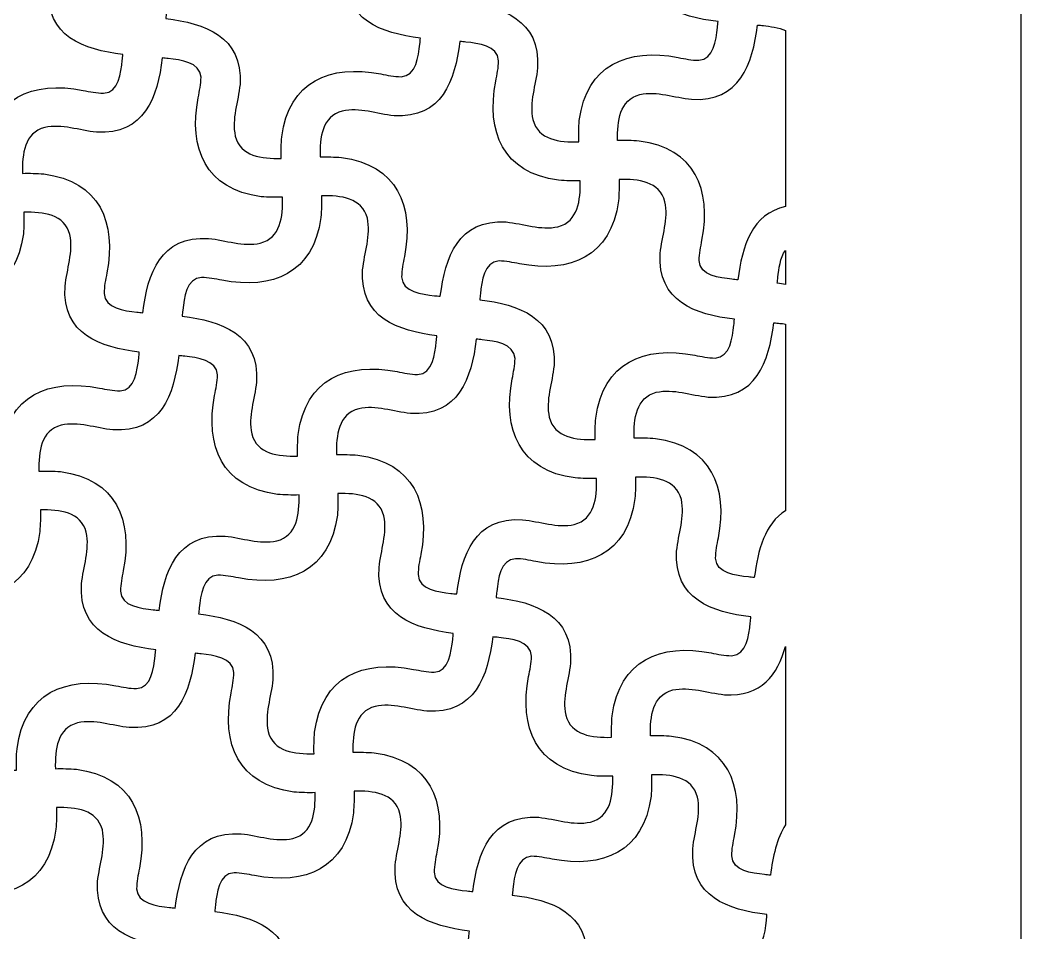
# Model space of a CAD drawing. Header units: centimetres. Extents: x 14.9 to 19.8, y -9 to 9.
# Drawn here: x 17.282 to 19.785, y -0.349 to 1.933 of the extents above; entities that cross this region are included whole.
import ezdxf

# ---------------------------------------------------------------- set-up
doc = ezdxf.new("R2010")
doc.units = ezdxf.units.CM
doc.header["$MEASUREMENT"] = 0
doc.layers.add('layer 1', color=7, linetype='Continuous')

msp = doc.modelspace()

# ---------------------------------------------------------------- linework, layer by layer
at = {"layer": 'layer 1', "color": 250}
msp.add_open_spline([(19.7855, 9.00077), (18.14914, 9.00077), (16.51278, 9.00077), (14.87641, 9.00077), (14.87641, 9.00077), (14.87641, 3.53168), (14.87641, -1.93741), (14.87641, -7.4065), (14.87641, -7.4065), (14.87643, -7.4065), (14.87644, -7.4065), (14.87645, -7.4065), (14.87645, -7.4065), (14.87645, -7.93741), (14.87645, -8.46832), (14.87645, -8.99923), (14.87645, -8.99923), (15.06736, -8.99923), (15.25827, -8.99923), (15.44918, -8.99923), (15.44918, -8.99923), (15.44918, -8.91741), (15.44918, -8.83559), (15.44918, -8.75378), (15.44918, -8.75378), (15.65112, -8.75378), (15.85306, -8.75378), (16.055, -8.75378), (16.055, -8.75378), (16.055, -8.5939), (16.055, -8.43402), (16.055, -8.27413), (16.055, -8.27413), (16.1367, -8.27251), (16.2184, -8.27088), (16.30009, -8.26924), (16.30009, -8.26924), (16.3146, -8.31061), (16.33361, -8.34649), (16.36518, -8.37815), (16.36518, -8.37815), (16.39609, -8.40916), (16.42803, -8.42833), (16.46555, -8.43705), (16.46555, -8.43705), (16.5152, -8.4486), (16.56764, -8.44357), (16.6075, -8.4088), (16.6075, -8.4088), (16.64607, -8.37513), (16.66833, -8.32123), (16.67633, -8.2698), (16.67633, -8.2698), (16.69915, -8.27211), (16.71856, -8.27158), (16.73687, -8.26896), (16.73687, -8.26896), (16.82824, -8.25588), (16.87139, -8.19807), (16.87911, -8.11089), (16.87911, -8.11089), (16.881, -8.08953), (16.87949, -8.06844), (16.87271, -8.04988), (16.87271, -8.04988), (16.87414, -8.05023), (16.87558, -8.05059), (16.87701, -8.05095), (16.87701, -8.05095), (16.90926, -8.0621), (16.9415, -8.07324), (16.97374, -8.08439), (16.97374, -8.08439), (16.99308, -8.28195), (17.14564, -8.43577), (17.33098, -8.43577), (17.33098, -8.43577), (17.51631, -8.43577), (17.66888, -8.28195), (17.68822, -8.08439), (17.68822, -8.08439), (17.72046, -8.07324), (17.7527, -8.0621), (17.78494, -8.05095), (17.78494, -8.05095), (17.78638, -8.05059), (17.78781, -8.05023), (17.78925, -8.04988), (17.78925, -8.04988), (17.78246, -8.06844), (17.78096, -8.08953), (17.78285, -8.11089), (17.78285, -8.11089), (17.79056, -8.19807), (17.83372, -8.25588), (17.92508, -8.26896), (17.92508, -8.26896), (17.94339, -8.27158), (17.96281, -8.27211), (17.98563, -8.2698), (17.98563, -8.2698), (17.99362, -8.32123), (18.01588, -8.37513), (18.05446, -8.4088), (18.05446, -8.4088), (18.09432, -8.44357), (18.14676, -8.4486), (18.19641, -8.43705), (18.19641, -8.43705), (18.23393, -8.42833), (18.26587, -8.40916), (18.29678, -8.37815), (18.29678, -8.37815), (18.32835, -8.34649), (18.34735, -8.31061), (18.36186, -8.26924), (18.36186, -8.26924), (18.44356, -8.27088), (18.52526, -8.27251), (18.60696, -8.27413), (18.60696, -8.27413), (18.60696, -8.43402), (18.60696, -8.5939), (18.60696, -8.75378), (18.60696, -8.75378), (18.80889, -8.75378), (19.01084, -8.75378), (19.21278, -8.75378), (19.21278, -8.75378), (19.21278, -8.83559), (19.21278, -8.91741), (19.21278, -8.99923), (19.21278, -8.99923), (19.40368, -8.99923), (19.59459, -8.99923), (19.7855, -8.99923), (19.7855, -8.99923), (19.7855, -8.46832), (19.7855, -7.93741), (19.7855, -7.4065), (19.7855, -7.4065), (19.7855, -1.93741), (19.7855, 3.53168), (19.7855, 9.00077)], degree=3, knots=[0, 0, 0, 0, 0.027027, 0.027027, 0.027027, 0.027027, 0.0540541, 0.0540541, 0.0540541, 0.0540541, 0.0810811, 0.0810811, 0.0810811, 0.0810811, 0.1081081, 0.1081081, 0.1081081, 0.1081081, 0.1351351, 0.1351351, 0.1351351, 0.1351351, 0.1621622, 0.1621622, 0.1621622, 0.1621622, 0.1891892, 0.1891892, 0.1891892, 0.1891892, 0.2162162, 0.2162162, 0.2162162, 0.2162162, 0.2432432, 0.2432432, 0.2432432, 0.2432432, 0.2702703, 0.2702703, 0.2702703, 0.2702703, 0.2972973, 0.2972973, 0.2972973, 0.2972973, 0.3243243, 0.3243243, 0.3243243, 0.3243243, 0.3513514, 0.3513514, 0.3513514, 0.3513514, 0.3783784, 0.3783784, 0.3783784, 0.3783784, 0.4054054, 0.4054054, 0.4054054, 0.4054054, 0.4324324, 0.4324324, 0.4324324, 0.4324324, 0.4594595, 0.4594595, 0.4594595, 0.4594595, 0.4864865, 0.4864865, 0.4864865, 0.4864865, 0.5135135, 0.5135135, 0.5135135, 0.5135135, 0.5405405, 0.5405405, 0.5405405, 0.5405405, 0.5675676, 0.5675676, 0.5675676, 0.5675676, 0.5945946, 0.5945946, 0.5945946, 0.5945946, 0.6216216, 0.6216216, 0.6216216, 0.6216216, 0.6486486, 0.6486486, 0.6486486, 0.6486486, 0.6756757, 0.6756757, 0.6756757, 0.6756757, 0.7027027, 0.7027027, 0.7027027, 0.7027027, 0.7297297, 0.7297297, 0.7297297, 0.7297297, 0.7567568, 0.7567568, 0.7567568, 0.7567568, 0.7837838, 0.7837838, 0.7837838, 0.7837838, 0.8108108, 0.8108108, 0.8108108, 0.8108108, 0.8378378, 0.8378378, 0.8378378, 0.8378378, 0.8648649, 0.8648649, 0.8648649, 0.8648649, 0.8918919, 0.8918919, 0.8918919, 0.8918919, 0.9189189, 0.9189189, 0.9189189, 0.9189189, 0.9459459, 0.9459459, 0.9459459, 0.9459459, 1, 1, 1, 1], dxfattribs=at)
at = {"layer": 'layer 1', "color": 7}
for points, knots in [([(18.6792, 1.62872), (18.63078, 1.62758), (18.5779, 1.63353), (18.56442, 1.68442), (18.56442, 1.68442), (18.55502, 1.72727), (18.57199, 1.77107), (18.57627, 1.81372), (18.57627, 1.81372), (18.5835, 1.93419), (18.48842, 1.96634), (18.39056, 1.97848), (18.39056, 1.97848), (18.39101, 1.98353), (18.39151, 1.98851), (18.39206, 1.99342), (18.39206, 1.99342), (18.3956, 2.02379), (18.40076, 2.07353), (18.43883, 2.07531), (18.43883, 2.07531), (18.45613, 2.07512), (18.47305, 2.07157), (18.48999, 2.06828), (18.48999, 2.06828), (18.61624, 2.04395), (18.71934, 2.08594), (18.73755, 2.22557), (18.73755, 2.22557), (18.7391, 2.24357), (18.73929, 2.26145), (18.73899, 2.27935), (18.73899, 2.27935), (18.78741, 2.28048), (18.8403, 2.27455), (18.85377, 2.22365), (18.85377, 2.22365), (18.86318, 2.18079), (18.84621, 2.13699), (18.84192, 2.09435), (18.84192, 2.09435), (18.8347, 1.97387), (18.92978, 1.94172), (19.02764, 1.92958), (19.02764, 1.92958), (19.02718, 1.92455), (19.02669, 1.91956), (19.02613, 1.91465), (19.02613, 1.91465), (19.0226, 1.88427), (19.01744, 1.83453), (18.97936, 1.83275), (18.97936, 1.83275), (18.96206, 1.83294), (18.94514, 1.83649), (18.92821, 1.83977), (18.92821, 1.83977), (18.80196, 1.86411), (18.69885, 1.82213), (18.68065, 1.6825), (18.68065, 1.6825), (18.6791, 1.6645), (18.6789, 1.64662), (18.6792, 1.62872)], [0, 0, 0, 0, 0.0588235, 0.0588235, 0.0588235, 0.0588235, 0.1176471, 0.1176471, 0.1176471, 0.1176471, 0.1764706, 0.1764706, 0.1764706, 0.1764706, 0.2352941, 0.2352941, 0.2352941, 0.2352941, 0.2941176, 0.2941176, 0.2941176, 0.2941176, 0.3529412, 0.3529412, 0.3529412, 0.3529412, 0.4117647, 0.4117647, 0.4117647, 0.4117647, 0.4705882, 0.4705882, 0.4705882, 0.4705882, 0.5294118, 0.5294118, 0.5294118, 0.5294118, 0.5882353, 0.5882353, 0.5882353, 0.5882353, 0.6470588, 0.6470588, 0.6470588, 0.6470588, 0.7058824, 0.7058824, 0.7058824, 0.7058824, 0.7647059, 0.7647059, 0.7647059, 0.7647059, 0.8235294, 0.8235294, 0.8235294, 0.8235294, 0.8823529, 0.8823529, 0.8823529, 0.8823529, 1, 1, 1, 1]), ([(17.99464, 2.23825), (18.04307, 2.23938), (18.09595, 2.23344), (18.10943, 2.18254), (18.10943, 2.18254), (18.11883, 2.13969), (18.10185, 2.09589), (18.09757, 2.05324), (18.09757, 2.05324), (18.09035, 1.93276), (18.18542, 1.90062), (18.2833, 1.88847), (18.2833, 1.88847), (18.28284, 1.88344), (18.28234, 1.87845), (18.28179, 1.87354), (18.28179, 1.87354), (18.27825, 1.84316), (18.27308, 1.79343), (18.23502, 1.79164), (18.23502, 1.79164), (18.21771, 1.79184), (18.20079, 1.7954), (18.18386, 1.79867), (18.18386, 1.79867), (18.0576, 1.82301), (17.9545, 1.78103), (17.9363, 1.64139), (17.9363, 1.64139), (17.93475, 1.62339), (17.93455, 1.60551), (17.93485, 1.58761), (17.93485, 1.58761), (17.88643, 1.58648), (17.83355, 1.59242), (17.82007, 1.64331), (17.82007, 1.64331), (17.81066, 1.68617), (17.82764, 1.72996), (17.83193, 1.77262), (17.83193, 1.77262), (17.83915, 1.89309), (17.74407, 1.92524), (17.6462, 1.93738), (17.6462, 1.93738), (17.64666, 1.94242), (17.64716, 1.94741), (17.6477, 1.95232), (17.6477, 1.95232), (17.65124, 1.98269), (17.65641, 2.03242), (17.69448, 2.03421), (17.69448, 2.03421), (17.71179, 2.03401), (17.72871, 2.03046), (17.74564, 2.02718), (17.74564, 2.02718), (17.87189, 2.00285), (17.975, 2.04483), (17.99319, 2.18447), (17.99319, 2.18447), (17.99474, 2.20246), (17.99493, 2.22034), (17.99464, 2.23825)], [0, 0, 0, 0, 0.0588235, 0.0588235, 0.0588235, 0.0588235, 0.1176471, 0.1176471, 0.1176471, 0.1176471, 0.1764706, 0.1764706, 0.1764706, 0.1764706, 0.2352941, 0.2352941, 0.2352941, 0.2352941, 0.2941176, 0.2941176, 0.2941176, 0.2941176, 0.3529412, 0.3529412, 0.3529412, 0.3529412, 0.4117647, 0.4117647, 0.4117647, 0.4117647, 0.4705882, 0.4705882, 0.4705882, 0.4705882, 0.5294118, 0.5294118, 0.5294118, 0.5294118, 0.5882353, 0.5882353, 0.5882353, 0.5882353, 0.6470588, 0.6470588, 0.6470588, 0.6470588, 0.7058824, 0.7058824, 0.7058824, 0.7058824, 0.7647059, 0.7647059, 0.7647059, 0.7647059, 0.8235294, 0.8235294, 0.8235294, 0.8235294, 0.8823529, 0.8823529, 0.8823529, 0.8823529, 1, 1, 1, 1]), ([(17.19051, 1.5465), (17.14209, 1.54537), (17.0892, 1.55131), (17.07572, 1.6022), (17.07572, 1.6022), (17.06632, 1.64505), (17.08329, 1.68885), (17.08758, 1.7315), (17.08758, 1.7315), (17.0948, 1.85198), (16.99972, 1.88413), (16.90184, 1.89627), (16.90184, 1.89627), (16.90231, 1.90131), (16.90281, 1.9063), (16.90336, 1.9112), (16.90336, 1.9112), (16.9069, 1.94158), (16.91206, 1.99131), (16.95013, 1.9931), (16.95013, 1.9931), (16.96743, 1.9929), (16.98436, 1.98935), (17.00129, 1.98606), (17.00129, 1.98606), (17.12754, 1.96173), (17.23064, 2.00372), (17.24884, 2.14336), (17.24884, 2.14336), (17.2504, 2.16135), (17.25059, 2.17923), (17.25029, 2.19714), (17.25029, 2.19714), (17.29871, 2.19827), (17.3516, 2.19233), (17.36508, 2.14144), (17.36508, 2.14144), (17.37448, 2.09857), (17.35751, 2.05479), (17.35322, 2.01214), (17.35322, 2.01214), (17.346, 1.89165), (17.44107, 1.85951), (17.53895, 1.84736), (17.53895, 1.84736), (17.53848, 1.84233), (17.53799, 1.83734), (17.53744, 1.83243), (17.53744, 1.83243), (17.5339, 1.80206), (17.52873, 1.75233), (17.49066, 1.75053), (17.49066, 1.75053), (17.47336, 1.75074), (17.45644, 1.75429), (17.43951, 1.75757), (17.43951, 1.75757), (17.31326, 1.78191), (17.21016, 1.73991), (17.19196, 1.60028), (17.19196, 1.60028), (17.1904, 1.58228), (17.19021, 1.56441), (17.19051, 1.5465)], [0, 0, 0, 0, 0.0588235, 0.0588235, 0.0588235, 0.0588235, 0.1176471, 0.1176471, 0.1176471, 0.1176471, 0.1764706, 0.1764706, 0.1764706, 0.1764706, 0.2352941, 0.2352941, 0.2352941, 0.2352941, 0.2941176, 0.2941176, 0.2941176, 0.2941176, 0.3529412, 0.3529412, 0.3529412, 0.3529412, 0.4117647, 0.4117647, 0.4117647, 0.4117647, 0.4705882, 0.4705882, 0.4705882, 0.4705882, 0.5294118, 0.5294118, 0.5294118, 0.5294118, 0.5882353, 0.5882353, 0.5882353, 0.5882353, 0.6470588, 0.6470588, 0.6470588, 0.6470588, 0.7058824, 0.7058824, 0.7058824, 0.7058824, 0.7647059, 0.7647059, 0.7647059, 0.7647059, 0.8235294, 0.8235294, 0.8235294, 0.8235294, 0.8823529, 0.8823529, 0.8823529, 0.8823529, 1, 1, 1, 1]), ([(19.19639, 1.46685), (19.19639, 1.61375), (19.19639, 1.76064), (19.19639, 1.90754), (19.19639, 1.90754), (19.17935, 1.91519), (19.1575, 1.91756), (19.14121, 1.91945), (19.14121, 1.91945), (19.1363, 1.92), (19.13132, 1.9205), (19.12628, 1.92096), (19.12628, 1.92096), (19.11413, 1.82309), (19.08199, 1.72802), (18.96151, 1.73524), (18.96151, 1.73524), (18.91886, 1.73952), (18.87507, 1.75649), (18.83221, 1.74709), (18.83221, 1.74709), (18.78131, 1.73361), (18.77537, 1.68073), (18.7765, 1.6323), (18.7765, 1.6323), (18.79441, 1.6326), (18.81229, 1.63242), (18.83028, 1.63086), (18.83028, 1.63086), (18.96992, 1.61266), (19.01191, 1.50956), (18.98757, 1.3833), (18.98757, 1.3833), (18.98429, 1.36637), (18.98074, 1.34945), (18.98054, 1.33214), (18.98054, 1.33214), (18.98233, 1.29408), (19.03207, 1.28891), (19.06244, 1.28537), (19.06244, 1.28537), (19.06735, 1.28483), (19.07233, 1.28432), (19.07738, 1.28387), (19.07738, 1.28387), (19.08781, 1.36798), (19.11302, 1.45004), (19.19639, 1.46685)], [0, 0, 0, 0, 0.0769231, 0.0769231, 0.0769231, 0.0769231, 0.1538462, 0.1538462, 0.1538462, 0.1538462, 0.2307692, 0.2307692, 0.2307692, 0.2307692, 0.3076923, 0.3076923, 0.3076923, 0.3076923, 0.3846154, 0.3846154, 0.3846154, 0.3846154, 0.4615385, 0.4615385, 0.4615385, 0.4615385, 0.5384615, 0.5384615, 0.5384615, 0.5384615, 0.6153846, 0.6153846, 0.6153846, 0.6153846, 0.6923077, 0.6923077, 0.6923077, 0.6923077, 0.7692308, 0.7692308, 0.7692308, 0.7692308, 0.8461538, 0.8461538, 0.8461538, 0.8461538, 1, 1, 1, 1]), ([(18.03216, 1.59119), (18.03102, 1.63962), (18.03697, 1.69251), (18.08786, 1.70599), (18.08786, 1.70599), (18.13071, 1.71539), (18.17451, 1.69841), (18.21716, 1.69412), (18.21716, 1.69412), (18.33765, 1.68691), (18.36979, 1.78198), (18.38193, 1.87986), (18.38193, 1.87986), (18.38697, 1.8794), (18.39195, 1.87889), (18.39686, 1.87835), (18.39686, 1.87835), (18.42724, 1.87481), (18.47697, 1.86964), (18.47876, 1.83158), (18.47876, 1.83158), (18.47856, 1.81427), (18.47501, 1.79735), (18.47173, 1.78042), (18.47173, 1.78042), (18.44739, 1.65416), (18.48938, 1.55106), (18.62902, 1.53287), (18.62902, 1.53287), (18.64702, 1.53131), (18.66489, 1.53111), (18.6828, 1.53141), (18.6828, 1.53141), (18.68392, 1.48298), (18.67799, 1.43011), (18.62709, 1.41662), (18.62709, 1.41662), (18.58424, 1.40722), (18.54045, 1.42419), (18.49779, 1.42848), (18.49779, 1.42848), (18.37732, 1.4357), (18.34517, 1.34063), (18.33303, 1.24275), (18.33303, 1.24275), (18.32799, 1.24322), (18.323, 1.24372), (18.31809, 1.24426), (18.31809, 1.24426), (18.28772, 1.2478), (18.23799, 1.25297), (18.2362, 1.29104), (18.2362, 1.29104), (18.23639, 1.30833), (18.23994, 1.32527), (18.24323, 1.34219), (18.24323, 1.34219), (18.26756, 1.46845), (18.22557, 1.57155), (18.08593, 1.58975), (18.08593, 1.58975), (18.06794, 1.5913), (18.05006, 1.59149), (18.03216, 1.59119)], [0, 0, 0, 0, 0.0588235, 0.0588235, 0.0588235, 0.0588235, 0.1176471, 0.1176471, 0.1176471, 0.1176471, 0.1764706, 0.1764706, 0.1764706, 0.1764706, 0.2352941, 0.2352941, 0.2352941, 0.2352941, 0.2941176, 0.2941176, 0.2941176, 0.2941176, 0.3529412, 0.3529412, 0.3529412, 0.3529412, 0.4117647, 0.4117647, 0.4117647, 0.4117647, 0.4705882, 0.4705882, 0.4705882, 0.4705882, 0.5294118, 0.5294118, 0.5294118, 0.5294118, 0.5882353, 0.5882353, 0.5882353, 0.5882353, 0.6470588, 0.6470588, 0.6470588, 0.6470588, 0.7058824, 0.7058824, 0.7058824, 0.7058824, 0.7647059, 0.7647059, 0.7647059, 0.7647059, 0.8235294, 0.8235294, 0.8235294, 0.8235294, 0.8823529, 0.8823529, 0.8823529, 0.8823529, 1, 1, 1, 1]), ([(17.28781, 1.55009), (17.28668, 1.59851), (17.29261, 1.65139), (17.34351, 1.66488), (17.34351, 1.66488), (17.38637, 1.67428), (17.43017, 1.6573), (17.47281, 1.65302), (17.47281, 1.65302), (17.59329, 1.6458), (17.62544, 1.74088), (17.63758, 1.83874), (17.63758, 1.83874), (17.64262, 1.83829), (17.6476, 1.83779), (17.65251, 1.83724), (17.65251, 1.83724), (17.68289, 1.8337), (17.73261, 1.82853), (17.73442, 1.79047), (17.73442, 1.79047), (17.73421, 1.77317), (17.73066, 1.75624), (17.72738, 1.73931), (17.72738, 1.73931), (17.70304, 1.61305), (17.74503, 1.50996), (17.88467, 1.49175), (17.88467, 1.49175), (17.90266, 1.4902), (17.92053, 1.49001), (17.93844, 1.49031), (17.93844, 1.49031), (17.93957, 1.44188), (17.93364, 1.389), (17.88274, 1.37551), (17.88274, 1.37551), (17.83989, 1.36611), (17.79609, 1.38309), (17.75344, 1.38738), (17.75344, 1.38738), (17.63297, 1.39459), (17.60081, 1.29952), (17.58868, 1.20165), (17.58868, 1.20165), (17.58363, 1.2021), (17.57865, 1.20261), (17.57374, 1.20315), (17.57374, 1.20315), (17.54337, 1.20669), (17.49363, 1.21186), (17.49185, 1.24994), (17.49185, 1.24994), (17.49204, 1.26723), (17.49559, 1.28415), (17.49888, 1.30109), (17.49888, 1.30109), (17.52321, 1.42734), (17.48122, 1.53044), (17.34159, 1.54864), (17.34159, 1.54864), (17.32359, 1.5502), (17.30572, 1.55039), (17.28781, 1.55009)], [0, 0, 0, 0, 0.0588235, 0.0588235, 0.0588235, 0.0588235, 0.1176471, 0.1176471, 0.1176471, 0.1176471, 0.1764706, 0.1764706, 0.1764706, 0.1764706, 0.2352941, 0.2352941, 0.2352941, 0.2352941, 0.2941176, 0.2941176, 0.2941176, 0.2941176, 0.3529412, 0.3529412, 0.3529412, 0.3529412, 0.4117647, 0.4117647, 0.4117647, 0.4117647, 0.4705882, 0.4705882, 0.4705882, 0.4705882, 0.5294118, 0.5294118, 0.5294118, 0.5294118, 0.5882353, 0.5882353, 0.5882353, 0.5882353, 0.6470588, 0.6470588, 0.6470588, 0.6470588, 0.7058824, 0.7058824, 0.7058824, 0.7058824, 0.7647059, 0.7647059, 0.7647059, 0.7647059, 0.8235294, 0.8235294, 0.8235294, 0.8235294, 0.8823529, 0.8823529, 0.8823529, 0.8823529, 1, 1, 1, 1]), ([(18.78009, 1.535), (18.82852, 1.53613), (18.8814, 1.5302), (18.89488, 1.4793), (18.89488, 1.4793), (18.90429, 1.43645), (18.88731, 1.39265), (18.88303, 1.35), (18.88303, 1.35), (18.8758, 1.22953), (18.97088, 1.19737), (19.06875, 1.18523), (19.06875, 1.18523), (19.06829, 1.18019), (19.06779, 1.17521), (19.06724, 1.1703), (19.06724, 1.1703), (19.06371, 1.13992), (19.05854, 1.09019), (19.02047, 1.08841), (19.02047, 1.08841), (19.00317, 1.08861), (18.98625, 1.09215), (18.96932, 1.09543), (18.96932, 1.09543), (18.84306, 1.11977), (18.73996, 1.07778), (18.72177, 0.93815), (18.72177, 0.93815), (18.72021, 0.92015), (18.72001, 0.90227), (18.72032, 0.88436), (18.72032, 0.88436), (18.67189, 0.88323), (18.61901, 0.88917), (18.60553, 0.94007), (18.60553, 0.94007), (18.59613, 0.98293), (18.6131, 1.02671), (18.61738, 1.06937), (18.61738, 1.06937), (18.6246, 1.18985), (18.52953, 1.22199), (18.43165, 1.23414), (18.43165, 1.23414), (18.43212, 1.23917), (18.43262, 1.24416), (18.43317, 1.24907), (18.43317, 1.24907), (18.4367, 1.27944), (18.44187, 1.32917), (18.47994, 1.33097), (18.47994, 1.33097), (18.49724, 1.33077), (18.51416, 1.32722), (18.53109, 1.32393), (18.53109, 1.32393), (18.65735, 1.2996), (18.76045, 1.34159), (18.77864, 1.48123), (18.77864, 1.48123), (18.7802, 1.49922), (18.7804, 1.5171), (18.78009, 1.535)], [0, 0, 0, 0, 0.0588235, 0.0588235, 0.0588235, 0.0588235, 0.1176471, 0.1176471, 0.1176471, 0.1176471, 0.1764706, 0.1764706, 0.1764706, 0.1764706, 0.2352941, 0.2352941, 0.2352941, 0.2352941, 0.2941176, 0.2941176, 0.2941176, 0.2941176, 0.3529412, 0.3529412, 0.3529412, 0.3529412, 0.4117647, 0.4117647, 0.4117647, 0.4117647, 0.4705882, 0.4705882, 0.4705882, 0.4705882, 0.5294118, 0.5294118, 0.5294118, 0.5294118, 0.5882353, 0.5882353, 0.5882353, 0.5882353, 0.6470588, 0.6470588, 0.6470588, 0.6470588, 0.7058824, 0.7058824, 0.7058824, 0.7058824, 0.7647059, 0.7647059, 0.7647059, 0.7647059, 0.8235294, 0.8235294, 0.8235294, 0.8235294, 0.8823529, 0.8823529, 0.8823529, 0.8823529, 1, 1, 1, 1]), ([(18.03575, 1.49389), (18.08417, 1.49502), (18.13705, 1.48908), (18.15053, 1.43819), (18.15053, 1.43819), (18.15994, 1.39534), (18.14296, 1.35154), (18.13868, 1.30888), (18.13868, 1.30888), (18.13146, 1.18841), (18.22653, 1.15627), (18.32441, 1.14412), (18.32441, 1.14412), (18.32394, 1.13909), (18.32344, 1.13411), (18.32289, 1.1292), (18.32289, 1.1292), (18.31936, 1.09881), (18.31419, 1.04908), (18.27612, 1.04729), (18.27612, 1.04729), (18.25881, 1.04749), (18.24189, 1.05104), (18.22497, 1.05432), (18.22497, 1.05432), (18.09871, 1.07865), (17.99561, 1.03667), (17.97742, 0.89705), (17.97742, 0.89705), (17.97586, 0.87904), (17.97567, 0.86116), (17.97597, 0.84326), (17.97597, 0.84326), (17.92754, 0.84212), (17.87465, 0.84807), (17.86117, 0.89897), (17.86117, 0.89897), (17.85177, 0.94182), (17.86875, 0.98561), (17.87304, 1.02826), (17.87304, 1.02826), (17.88025, 1.14874), (17.78518, 1.18088), (17.68731, 1.19303), (17.68731, 1.19303), (17.68777, 1.19807), (17.68827, 1.20305), (17.68881, 1.20796), (17.68881, 1.20796), (17.69236, 1.23834), (17.69752, 1.28807), (17.73558, 1.28986), (17.73558, 1.28986), (17.75289, 1.28966), (17.76981, 1.28612), (17.78675, 1.28283), (17.78675, 1.28283), (17.91301, 1.25849), (18.0161, 1.30048), (18.0343, 1.44011), (18.0343, 1.44011), (18.03585, 1.45811), (18.03605, 1.47599), (18.03575, 1.49389)], [0, 0, 0, 0, 0.0588235, 0.0588235, 0.0588235, 0.0588235, 0.1176471, 0.1176471, 0.1176471, 0.1176471, 0.1764706, 0.1764706, 0.1764706, 0.1764706, 0.2352941, 0.2352941, 0.2352941, 0.2352941, 0.2941176, 0.2941176, 0.2941176, 0.2941176, 0.3529412, 0.3529412, 0.3529412, 0.3529412, 0.4117647, 0.4117647, 0.4117647, 0.4117647, 0.4705882, 0.4705882, 0.4705882, 0.4705882, 0.5294118, 0.5294118, 0.5294118, 0.5294118, 0.5882353, 0.5882353, 0.5882353, 0.5882353, 0.6470588, 0.6470588, 0.6470588, 0.6470588, 0.7058824, 0.7058824, 0.7058824, 0.7058824, 0.7647059, 0.7647059, 0.7647059, 0.7647059, 0.8235294, 0.8235294, 0.8235294, 0.8235294, 0.8823529, 0.8823529, 0.8823529, 0.8823529, 1, 1, 1, 1]), ([(17.23162, 0.80215), (17.18319, 0.80102), (17.13031, 0.80696), (17.11683, 0.85786), (17.11683, 0.85786), (17.10743, 0.90071), (17.12439, 0.94451), (17.12869, 0.98715), (17.12869, 0.98715), (17.13591, 1.10763), (17.04083, 1.13978), (16.94296, 1.15192), (16.94296, 1.15192), (16.94343, 1.15697), (16.94392, 1.16195), (16.94447, 1.16685), (16.94447, 1.16685), (16.948, 1.19723), (16.95318, 1.24697), (16.99124, 1.24875), (16.99124, 1.24875), (17.00854, 1.24855), (17.02547, 1.24501), (17.04239, 1.24172), (17.04239, 1.24172), (17.16865, 1.21739), (17.27176, 1.25938), (17.28995, 1.39901), (17.28995, 1.39901), (17.29151, 1.417), (17.2917, 1.43488), (17.29139, 1.4528), (17.29139, 1.4528), (17.33982, 1.45392), (17.39271, 1.44798), (17.40619, 1.39708), (17.40619, 1.39708), (17.41559, 1.35423), (17.39861, 1.31043), (17.39433, 1.26778), (17.39433, 1.26778), (17.38711, 1.14731), (17.48218, 1.11516), (17.58006, 1.10301), (17.58006, 1.10301), (17.57959, 1.09797), (17.5791, 1.09299), (17.57855, 1.08809), (17.57855, 1.08809), (17.57501, 1.05771), (17.56984, 1.00797), (17.53177, 1.00619), (17.53177, 1.00619), (17.51448, 1.00638), (17.49755, 1.00994), (17.48061, 1.01321), (17.48061, 1.01321), (17.35436, 1.03755), (17.25126, 0.99556), (17.23306, 0.85593), (17.23306, 0.85593), (17.23151, 0.83793), (17.23131, 0.82005), (17.23162, 0.80215)], [0, 0, 0, 0, 0.0588235, 0.0588235, 0.0588235, 0.0588235, 0.1176471, 0.1176471, 0.1176471, 0.1176471, 0.1764706, 0.1764706, 0.1764706, 0.1764706, 0.2352941, 0.2352941, 0.2352941, 0.2352941, 0.2941176, 0.2941176, 0.2941176, 0.2941176, 0.3529412, 0.3529412, 0.3529412, 0.3529412, 0.4117647, 0.4117647, 0.4117647, 0.4117647, 0.4705882, 0.4705882, 0.4705882, 0.4705882, 0.5294118, 0.5294118, 0.5294118, 0.5294118, 0.5882353, 0.5882353, 0.5882353, 0.5882353, 0.6470588, 0.6470588, 0.6470588, 0.6470588, 0.7058824, 0.7058824, 0.7058824, 0.7058824, 0.7647059, 0.7647059, 0.7647059, 0.7647059, 0.8235294, 0.8235294, 0.8235294, 0.8235294, 0.8823529, 0.8823529, 0.8823529, 0.8823529, 1, 1, 1, 1]), ([(19.19639, 1.27238), (19.19639, 1.30068), (19.19639, 1.32897), (19.19639, 1.35728), (19.19639, 1.35728), (19.18301, 1.33981), (19.1799, 1.3106), (19.17751, 1.29018), (19.17751, 1.29018), (19.17697, 1.28527), (19.17647, 1.28028), (19.17601, 1.27524), (19.17601, 1.27524), (19.18282, 1.2744), (19.18963, 1.27345), (19.19639, 1.27238)], [0, 0, 0, 0, 0.2, 0.2, 0.2, 0.2, 0.4, 0.4, 0.4, 0.4, 0.6, 0.6, 0.6, 0.6, 1, 1, 1, 1]), ([(19.19639, 0.70653), (19.19639, 0.86214), (19.19639, 1.01777), (19.19639, 1.1734), (19.19639, 1.1734), (19.19143, 1.17406), (19.18667, 1.1746), (19.18232, 1.1751), (19.18232, 1.1751), (19.17741, 1.17565), (19.17242, 1.17615), (19.16738, 1.17662), (19.16738, 1.17662), (19.15524, 1.07875), (19.12309, 0.98366), (19.00262, 0.99089), (19.00262, 0.99089), (18.95997, 0.99517), (18.91617, 1.01214), (18.87332, 1.00275), (18.87332, 1.00275), (18.82243, 0.98926), (18.81649, 0.93638), (18.81762, 0.88796), (18.81762, 0.88796), (18.83552, 0.88826), (18.8534, 0.88806), (18.8714, 0.8865), (18.8714, 0.8865), (19.01103, 0.86831), (19.05301, 0.76521), (19.02869, 0.63895), (19.02869, 0.63895), (19.0254, 0.62202), (19.02184, 0.6051), (19.02165, 0.5878), (19.02165, 0.5878), (19.02344, 0.54973), (19.07318, 0.54456), (19.10355, 0.54103), (19.10355, 0.54103), (19.10846, 0.54047), (19.11344, 0.53998), (19.11847, 0.53951), (19.11847, 0.53951), (19.12695, 0.60783), (19.14519, 0.67477), (19.19639, 0.70653)], [0, 0, 0, 0, 0.0769231, 0.0769231, 0.0769231, 0.0769231, 0.1538462, 0.1538462, 0.1538462, 0.1538462, 0.2307692, 0.2307692, 0.2307692, 0.2307692, 0.3076923, 0.3076923, 0.3076923, 0.3076923, 0.3846154, 0.3846154, 0.3846154, 0.3846154, 0.4615385, 0.4615385, 0.4615385, 0.4615385, 0.5384615, 0.5384615, 0.5384615, 0.5384615, 0.6153846, 0.6153846, 0.6153846, 0.6153846, 0.6923077, 0.6923077, 0.6923077, 0.6923077, 0.7692308, 0.7692308, 0.7692308, 0.7692308, 0.8461538, 0.8461538, 0.8461538, 0.8461538, 1, 1, 1, 1]), ([(18.07326, 0.84684), (18.07213, 0.89527), (18.07807, 0.94815), (18.12897, 0.96163), (18.12897, 0.96163), (18.17182, 0.97103), (18.21563, 0.95407), (18.25827, 0.94977), (18.25827, 0.94977), (18.37875, 0.94255), (18.4109, 1.03763), (18.42304, 1.1355), (18.42304, 1.1355), (18.42808, 1.13504), (18.43306, 1.13454), (18.43796, 1.13399), (18.43796, 1.13399), (18.46835, 1.13046), (18.51808, 1.12529), (18.51987, 1.08722), (18.51987, 1.08722), (18.51967, 1.06992), (18.51612, 1.05299), (18.51284, 1.03606), (18.51284, 1.03606), (18.48851, 0.90981), (18.53049, 0.80671), (18.67013, 0.78851), (18.67013, 0.78851), (18.68812, 0.78696), (18.70599, 0.78676), (18.7239, 0.78706), (18.7239, 0.78706), (18.72504, 0.73863), (18.7191, 0.68576), (18.66819, 0.67228), (18.66819, 0.67228), (18.62534, 0.66288), (18.58155, 0.67984), (18.5389, 0.68413), (18.5389, 0.68413), (18.41842, 0.69136), (18.38627, 0.59628), (18.37413, 0.4984), (18.37413, 0.4984), (18.36909, 0.49887), (18.36411, 0.49937), (18.3592, 0.49992), (18.3592, 0.49992), (18.32882, 0.50344), (18.27909, 0.50862), (18.2773, 0.54669), (18.2773, 0.54669), (18.2775, 0.56399), (18.28104, 0.58091), (18.28433, 0.59785), (18.28433, 0.59785), (18.30867, 0.7241), (18.26668, 0.8272), (18.12705, 0.8454), (18.12705, 0.8454), (18.10905, 0.84695), (18.09117, 0.84715), (18.07326, 0.84684)], [0, 0, 0, 0, 0.0588235, 0.0588235, 0.0588235, 0.0588235, 0.1176471, 0.1176471, 0.1176471, 0.1176471, 0.1764706, 0.1764706, 0.1764706, 0.1764706, 0.2352941, 0.2352941, 0.2352941, 0.2352941, 0.2941176, 0.2941176, 0.2941176, 0.2941176, 0.3529412, 0.3529412, 0.3529412, 0.3529412, 0.4117647, 0.4117647, 0.4117647, 0.4117647, 0.4705882, 0.4705882, 0.4705882, 0.4705882, 0.5294118, 0.5294118, 0.5294118, 0.5294118, 0.5882353, 0.5882353, 0.5882353, 0.5882353, 0.6470588, 0.6470588, 0.6470588, 0.6470588, 0.7058824, 0.7058824, 0.7058824, 0.7058824, 0.7647059, 0.7647059, 0.7647059, 0.7647059, 0.8235294, 0.8235294, 0.8235294, 0.8235294, 0.8823529, 0.8823529, 0.8823529, 0.8823529, 1, 1, 1, 1]), ([(17.97955, 0.74595), (17.98068, 0.69753), (17.97474, 0.64465), (17.92385, 0.63117), (17.92385, 0.63117), (17.88099, 0.62176), (17.83719, 0.63873), (17.79455, 0.64303), (17.79455, 0.64303), (17.67407, 0.65025), (17.64193, 0.55518), (17.62978, 0.4573), (17.62978, 0.4573), (17.62474, 0.45776), (17.61975, 0.45826), (17.61485, 0.45881), (17.61485, 0.45881), (17.58448, 0.46234), (17.53474, 0.46751), (17.53295, 0.50558), (17.53295, 0.50558), (17.53315, 0.52288), (17.5367, 0.53981), (17.53999, 0.55674), (17.53999, 0.55674), (17.56431, 0.68299), (17.52233, 0.78609), (17.38269, 0.80429), (17.38269, 0.80429), (17.3647, 0.80584), (17.34683, 0.80604), (17.32892, 0.80574), (17.32892, 0.80574), (17.32779, 0.85416), (17.33372, 0.90704), (17.38462, 0.92053), (17.38462, 0.92053), (17.42747, 0.92993), (17.47127, 0.91296), (17.51392, 0.90867), (17.51392, 0.90867), (17.6344, 0.90145), (17.66655, 0.99653), (17.67868, 1.0944), (17.67868, 1.0944), (17.68373, 1.09393), (17.68871, 1.09344), (17.69362, 1.09289), (17.69362, 1.09289), (17.724, 1.08936), (17.77373, 1.08418), (17.77552, 1.04612), (17.77552, 1.04612), (17.77532, 1.02881), (17.77177, 1.01189), (17.76849, 0.99495), (17.76849, 0.99495), (17.74415, 0.8687), (17.78614, 0.7656), (17.92578, 0.74741), (17.92578, 0.74741), (17.94377, 0.74585), (17.96165, 0.74565), (17.97955, 0.74595)], [0, 0, 0, 0, 0.0588235, 0.0588235, 0.0588235, 0.0588235, 0.1176471, 0.1176471, 0.1176471, 0.1176471, 0.1764706, 0.1764706, 0.1764706, 0.1764706, 0.2352941, 0.2352941, 0.2352941, 0.2352941, 0.2941176, 0.2941176, 0.2941176, 0.2941176, 0.3529412, 0.3529412, 0.3529412, 0.3529412, 0.4117647, 0.4117647, 0.4117647, 0.4117647, 0.4705882, 0.4705882, 0.4705882, 0.4705882, 0.5294118, 0.5294118, 0.5294118, 0.5294118, 0.5882353, 0.5882353, 0.5882353, 0.5882353, 0.6470588, 0.6470588, 0.6470588, 0.6470588, 0.7058824, 0.7058824, 0.7058824, 0.7058824, 0.7647059, 0.7647059, 0.7647059, 0.7647059, 0.8235294, 0.8235294, 0.8235294, 0.8235294, 0.8823529, 0.8823529, 0.8823529, 0.8823529, 1, 1, 1, 1]), ([(18.82119, 0.79066), (18.86963, 0.79178), (18.92251, 0.78585), (18.93599, 0.73495), (18.93599, 0.73495), (18.9454, 0.69209), (18.92843, 0.64829), (18.92414, 0.60565), (18.92414, 0.60565), (18.91691, 0.48517), (19.01198, 0.45303), (19.10986, 0.44088), (19.10986, 0.44088), (19.1094, 0.43584), (19.1089, 0.43086), (19.10835, 0.42595), (19.10835, 0.42595), (19.10481, 0.39557), (19.09964, 0.34585), (19.06158, 0.34405), (19.06158, 0.34405), (19.04428, 0.34425), (19.02735, 0.3478), (19.01042, 0.35108), (19.01042, 0.35108), (18.88417, 0.37542), (18.78107, 0.33343), (18.76287, 0.1938), (18.76287, 0.1938), (18.76132, 0.1758), (18.76112, 0.15793), (18.76142, 0.14002), (18.76142, 0.14002), (18.713, 0.13889), (18.66011, 0.14482), (18.64663, 0.19572), (18.64663, 0.19572), (18.63723, 0.23857), (18.6542, 0.28237), (18.6585, 0.32502), (18.6585, 0.32502), (18.66571, 0.44549), (18.57063, 0.47764), (18.47277, 0.48978), (18.47277, 0.48978), (18.47322, 0.49483), (18.47373, 0.49981), (18.47427, 0.50472), (18.47427, 0.50472), (18.4778, 0.53509), (18.48298, 0.58483), (18.52104, 0.58661), (18.52104, 0.58661), (18.53835, 0.58642), (18.55527, 0.58287), (18.5722, 0.57959), (18.5722, 0.57959), (18.69846, 0.55525), (18.80156, 0.59724), (18.81975, 0.73687), (18.81975, 0.73687), (18.82131, 0.75487), (18.82151, 0.77275), (18.82119, 0.79066)], [0, 0, 0, 0, 0.0588235, 0.0588235, 0.0588235, 0.0588235, 0.1176471, 0.1176471, 0.1176471, 0.1176471, 0.1764706, 0.1764706, 0.1764706, 0.1764706, 0.2352941, 0.2352941, 0.2352941, 0.2352941, 0.2941176, 0.2941176, 0.2941176, 0.2941176, 0.3529412, 0.3529412, 0.3529412, 0.3529412, 0.4117647, 0.4117647, 0.4117647, 0.4117647, 0.4705882, 0.4705882, 0.4705882, 0.4705882, 0.5294118, 0.5294118, 0.5294118, 0.5294118, 0.5882353, 0.5882353, 0.5882353, 0.5882353, 0.6470588, 0.6470588, 0.6470588, 0.6470588, 0.7058824, 0.7058824, 0.7058824, 0.7058824, 0.7647059, 0.7647059, 0.7647059, 0.7647059, 0.8235294, 0.8235294, 0.8235294, 0.8235294, 0.8823529, 0.8823529, 0.8823529, 0.8823529, 1, 1, 1, 1]), ([(17.72842, 0.44868), (17.72887, 0.45372), (17.72937, 0.45871), (17.72992, 0.46361), (17.72992, 0.46361), (17.73346, 0.49398), (17.73863, 0.54372), (17.77669, 0.54551), (17.77669, 0.54551), (17.794, 0.54532), (17.81092, 0.54176), (17.82785, 0.53848), (17.82785, 0.53848), (17.95411, 0.51415), (18.0572, 0.55613), (18.0754, 0.69577), (18.0754, 0.69577), (18.07696, 0.71376), (18.07715, 0.73164), (18.07685, 0.74954), (18.07685, 0.74954), (18.12527, 0.75067), (18.17817, 0.74474), (18.19164, 0.69384), (18.19164, 0.69384), (18.20105, 0.65099), (18.18407, 0.60719), (18.17978, 0.56454), (18.17978, 0.56454), (18.17256, 0.44406), (18.26764, 0.41192), (18.36552, 0.39977), (18.36552, 0.39977), (18.36506, 0.39474), (18.36455, 0.38975), (18.36401, 0.38484), (18.36401, 0.38484), (18.36046, 0.35446), (18.3553, 0.30473), (18.31722, 0.30294), (18.31722, 0.30294), (18.29993, 0.30314), (18.283, 0.30668), (18.26607, 0.30997), (18.26607, 0.30997), (18.13982, 0.33431), (18.03672, 0.29233), (18.01852, 0.15269), (18.01852, 0.15269), (18.01696, 0.1347), (18.01676, 0.11682), (18.01707, 0.09891), (18.01707, 0.09891), (17.96865, 0.09778), (17.91576, 0.10372), (17.90228, 0.15461), (17.90228, 0.15461), (17.89288, 0.19747), (17.90985, 0.24126), (17.91415, 0.28392), (17.91415, 0.28392), (17.92136, 0.40439), (17.82629, 0.43653), (17.72842, 0.44868)], [0, 0, 0, 0, 0.0588235, 0.0588235, 0.0588235, 0.0588235, 0.1176471, 0.1176471, 0.1176471, 0.1176471, 0.1764706, 0.1764706, 0.1764706, 0.1764706, 0.2352941, 0.2352941, 0.2352941, 0.2352941, 0.2941176, 0.2941176, 0.2941176, 0.2941176, 0.3529412, 0.3529412, 0.3529412, 0.3529412, 0.4117647, 0.4117647, 0.4117647, 0.4117647, 0.4705882, 0.4705882, 0.4705882, 0.4705882, 0.5294118, 0.5294118, 0.5294118, 0.5294118, 0.5882353, 0.5882353, 0.5882353, 0.5882353, 0.6470588, 0.6470588, 0.6470588, 0.6470588, 0.7058824, 0.7058824, 0.7058824, 0.7058824, 0.7647059, 0.7647059, 0.7647059, 0.7647059, 0.8235294, 0.8235294, 0.8235294, 0.8235294, 0.8823529, 0.8823529, 0.8823529, 0.8823529, 1, 1, 1, 1]), ([(17.27272, 0.0578), (17.2243, 0.05667), (17.17142, 0.06261), (17.15793, 0.11351), (17.15793, 0.11351), (17.14853, 0.15635), (17.16551, 0.20015), (17.1698, 0.2428), (17.1698, 0.2428), (17.17702, 0.36328), (17.08194, 0.39543), (16.98406, 0.40757), (16.98406, 0.40757), (16.98452, 0.41261), (16.98502, 0.41759), (16.98557, 0.4225), (16.98557, 0.4225), (16.98911, 0.45288), (16.99428, 0.50261), (17.03234, 0.5044), (17.03234, 0.5044), (17.04965, 0.5042), (17.06658, 0.50066), (17.0835, 0.49737), (17.0835, 0.49737), (17.20976, 0.47304), (17.31286, 0.51502), (17.33106, 0.65466), (17.33106, 0.65466), (17.33262, 0.67265), (17.33281, 0.69053), (17.33251, 0.70844), (17.33251, 0.70844), (17.38093, 0.70957), (17.43381, 0.70363), (17.4473, 0.65274), (17.4473, 0.65274), (17.45669, 0.60989), (17.43972, 0.56608), (17.43543, 0.52343), (17.43543, 0.52343), (17.42822, 0.40295), (17.5233, 0.37081), (17.62116, 0.35866), (17.62116, 0.35866), (17.6207, 0.35362), (17.6202, 0.34864), (17.61966, 0.34374), (17.61966, 0.34374), (17.61612, 0.31336), (17.61095, 0.26363), (17.57288, 0.26183), (17.57288, 0.26183), (17.55557, 0.26203), (17.53865, 0.26558), (17.52172, 0.26886), (17.52172, 0.26886), (17.39547, 0.2932), (17.29236, 0.25121), (17.27417, 0.11158), (17.27417, 0.11158), (17.27262, 0.09359), (17.27243, 0.07571), (17.27272, 0.0578)], [0, 0, 0, 0, 0.0588235, 0.0588235, 0.0588235, 0.0588235, 0.1176471, 0.1176471, 0.1176471, 0.1176471, 0.1764706, 0.1764706, 0.1764706, 0.1764706, 0.2352941, 0.2352941, 0.2352941, 0.2352941, 0.2941176, 0.2941176, 0.2941176, 0.2941176, 0.3529412, 0.3529412, 0.3529412, 0.3529412, 0.4117647, 0.4117647, 0.4117647, 0.4117647, 0.4705882, 0.4705882, 0.4705882, 0.4705882, 0.5294118, 0.5294118, 0.5294118, 0.5294118, 0.5882353, 0.5882353, 0.5882353, 0.5882353, 0.6470588, 0.6470588, 0.6470588, 0.6470588, 0.7058824, 0.7058824, 0.7058824, 0.7058824, 0.7647059, 0.7647059, 0.7647059, 0.7647059, 0.8235294, 0.8235294, 0.8235294, 0.8235294, 0.8823529, 0.8823529, 0.8823529, 0.8823529, 1, 1, 1, 1]), ([(18.11437, 0.10267), (18.11326, 0.15105), (18.11924, 0.20382), (18.17008, 0.21729), (18.17008, 0.21729), (18.21293, 0.22669), (18.25673, 0.20971), (18.29937, 0.20543), (18.29937, 0.20543), (18.41985, 0.19821), (18.452, 0.29328), (18.46415, 0.39115), (18.46415, 0.39115), (18.46919, 0.39069), (18.47417, 0.39019), (18.47907, 0.38965), (18.47907, 0.38965), (18.50945, 0.38611), (18.55919, 0.38094), (18.56097, 0.34288), (18.56097, 0.34288), (18.56078, 0.32557), (18.55722, 0.30865), (18.55395, 0.29171), (18.55395, 0.29171), (18.52961, 0.16546), (18.5716, 0.06236), (18.71123, 0.04416), (18.71123, 0.04416), (18.72896, 0.04263), (18.74657, 0.04242), (18.76421, 0.0427), (18.76421, 0.0427), (18.76532, -0.00568), (18.75934, -0.05845), (18.7085, -0.07191), (18.7085, -0.07191), (18.66565, -0.08133), (18.62185, -0.06434), (18.5792, -0.06005), (18.5792, -0.06005), (18.45872, -0.05284), (18.42658, -0.14791), (18.41444, -0.24579), (18.41444, -0.24579), (18.4094, -0.24532), (18.40441, -0.24482), (18.3995, -0.24427), (18.3995, -0.24427), (18.36913, -0.24074), (18.3194, -0.23556), (18.3176, -0.1975), (18.3176, -0.1975), (18.3178, -0.1802), (18.32136, -0.16328), (18.32464, -0.14635), (18.32464, -0.14635), (18.34897, -0.02009), (18.30699, 0.08301), (18.16735, 0.10121), (18.16735, 0.10121), (18.14962, 0.10274), (18.132, 0.10295), (18.11437, 0.10267)], [0, 0, 0, 0, 0.0588235, 0.0588235, 0.0588235, 0.0588235, 0.1176471, 0.1176471, 0.1176471, 0.1176471, 0.1764706, 0.1764706, 0.1764706, 0.1764706, 0.2352941, 0.2352941, 0.2352941, 0.2352941, 0.2941176, 0.2941176, 0.2941176, 0.2941176, 0.3529412, 0.3529412, 0.3529412, 0.3529412, 0.4117647, 0.4117647, 0.4117647, 0.4117647, 0.4705882, 0.4705882, 0.4705882, 0.4705882, 0.5294118, 0.5294118, 0.5294118, 0.5294118, 0.5882353, 0.5882353, 0.5882353, 0.5882353, 0.6470588, 0.6470588, 0.6470588, 0.6470588, 0.7058824, 0.7058824, 0.7058824, 0.7058824, 0.7647059, 0.7647059, 0.7647059, 0.7647059, 0.8235294, 0.8235294, 0.8235294, 0.8235294, 0.8823529, 0.8823529, 0.8823529, 0.8823529, 1, 1, 1, 1]), ([(19.19639, -0.07866), (19.19639, 0.07005), (19.19639, 0.21875), (19.19639, 0.36745), (19.19639, 0.36745), (19.17729, 0.29662), (19.13696, 0.24095), (19.04373, 0.24653), (19.04373, 0.24653), (19.00108, 0.25082), (18.95728, 0.26779), (18.91442, 0.2584), (18.91442, 0.2584), (18.86359, 0.24493), (18.8576, 0.19216), (18.85872, 0.14378), (18.85872, 0.14378), (18.87636, 0.14406), (18.89397, 0.14385), (18.91169, 0.14232), (18.91169, 0.14232), (19.05134, 0.12412), (19.09333, 0.02102), (19.06899, -0.10524), (19.06899, -0.10524), (19.0657, -0.12217), (19.06215, -0.13909), (19.06195, -0.1564), (19.06195, -0.1564), (19.06375, -0.19446), (19.11348, -0.19963), (19.14385, -0.20317), (19.14385, -0.20317), (19.14877, -0.20372), (19.15374, -0.20422), (19.15878, -0.20468), (19.15878, -0.20468), (19.16451, -0.15858), (19.17466, -0.11312), (19.19639, -0.07866)], [0, 0, 0, 0, 0.0909091, 0.0909091, 0.0909091, 0.0909091, 0.1818182, 0.1818182, 0.1818182, 0.1818182, 0.2727273, 0.2727273, 0.2727273, 0.2727273, 0.3636364, 0.3636364, 0.3636364, 0.3636364, 0.4545455, 0.4545455, 0.4545455, 0.4545455, 0.5454545, 0.5454545, 0.5454545, 0.5454545, 0.6363636, 0.6363636, 0.6363636, 0.6363636, 0.7272727, 0.7272727, 0.7272727, 0.7272727, 0.8181818, 0.8181818, 0.8181818, 0.8181818, 1, 1, 1, 1]), ([(17.37001, 0.06156), (17.3689, 0.10994), (17.37489, 0.16271), (17.42573, 0.17618), (17.42573, 0.17618), (17.46859, 0.18558), (17.51238, 0.16861), (17.55503, 0.16431), (17.55503, 0.16431), (17.67551, 0.1571), (17.70765, 0.25217), (17.7198, 0.35005), (17.7198, 0.35005), (17.72484, 0.34959), (17.72982, 0.34909), (17.73472, 0.34854), (17.73472, 0.34854), (17.7651, 0.345), (17.81484, 0.33983), (17.81663, 0.30177), (17.81663, 0.30177), (17.81643, 0.28446), (17.81288, 0.26753), (17.80959, 0.25061), (17.80959, 0.25061), (17.78526, 0.12435), (17.82725, 0.02124), (17.96689, 0.00306), (17.96689, 0.00306), (17.98461, 0.00152), (18.00222, 0.00131), (18.01986, 0.0016), (18.01986, 0.0016), (18.02097, -0.04678), (18.01498, -0.09956), (17.96415, -0.11302), (17.96415, -0.11302), (17.9213, -0.12243), (17.87751, -0.10545), (17.83485, -0.10116), (17.83485, -0.10116), (17.71437, -0.09394), (17.68224, -0.18902), (17.67009, -0.2869), (17.67009, -0.2869), (17.66505, -0.28644), (17.66007, -0.28593), (17.65516, -0.28538), (17.65516, -0.28538), (17.62477, -0.28185), (17.57505, -0.27668), (17.57326, -0.23861), (17.57326, -0.23861), (17.57345, -0.22131), (17.577, -0.20438), (17.58029, -0.18746), (17.58029, -0.18746), (17.60463, -0.0612), (17.56263, 0.04191), (17.42299, 0.0601), (17.42299, 0.0601), (17.40527, 0.06163), (17.38766, 0.06184), (17.37001, 0.06156)], [0, 0, 0, 0, 0.0588235, 0.0588235, 0.0588235, 0.0588235, 0.1176471, 0.1176471, 0.1176471, 0.1176471, 0.1764706, 0.1764706, 0.1764706, 0.1764706, 0.2352941, 0.2352941, 0.2352941, 0.2352941, 0.2941176, 0.2941176, 0.2941176, 0.2941176, 0.3529412, 0.3529412, 0.3529412, 0.3529412, 0.4117647, 0.4117647, 0.4117647, 0.4117647, 0.4705882, 0.4705882, 0.4705882, 0.4705882, 0.5294118, 0.5294118, 0.5294118, 0.5294118, 0.5882353, 0.5882353, 0.5882353, 0.5882353, 0.6470588, 0.6470588, 0.6470588, 0.6470588, 0.7058824, 0.7058824, 0.7058824, 0.7058824, 0.7647059, 0.7647059, 0.7647059, 0.7647059, 0.8235294, 0.8235294, 0.8235294, 0.8235294, 0.8823529, 0.8823529, 0.8823529, 0.8823529, 1, 1, 1, 1]), ([(18.86151, 0.04646), (18.90993, 0.04759), (18.96282, 0.04165), (18.97629, -0.00924), (18.97629, -0.00924), (18.98569, -0.05209), (18.96873, -0.09589), (18.96444, -0.13855), (18.96444, -0.13855), (18.95722, -0.25901), (19.0523, -0.29117), (19.15016, -0.30331), (19.15016, -0.30331), (19.1497, -0.30835), (19.14921, -0.31333), (19.14865, -0.31824), (19.14865, -0.31824), (19.14512, -0.34862), (19.13996, -0.39835), (19.10188, -0.40013), (19.10188, -0.40013), (19.08458, -0.39994), (19.06766, -0.39639), (19.05073, -0.39311), (19.05073, -0.39311), (18.92447, -0.36877), (18.82137, -0.41076), (18.80317, -0.55039), (18.80317, -0.55039), (18.80162, -0.56839), (18.80143, -0.58627), (18.80172, -0.60418), (18.80172, -0.60418), (18.7533, -0.6053), (18.70042, -0.59937), (18.68694, -0.54847), (18.68694, -0.54847), (18.67754, -0.50562), (18.69451, -0.46182), (18.69879, -0.41917), (18.69879, -0.41917), (18.70602, -0.29869), (18.61094, -0.26655), (18.51307, -0.25441), (18.51307, -0.25441), (18.51353, -0.24937), (18.51403, -0.24438), (18.51458, -0.23947), (18.51458, -0.23947), (18.51812, -0.2091), (18.52328, -0.15936), (18.56135, -0.15758), (18.56135, -0.15758), (18.57865, -0.15777), (18.59557, -0.16132), (18.61251, -0.1646), (18.61251, -0.1646), (18.73876, -0.18894), (18.84186, -0.14694), (18.86006, -0.00732), (18.86006, -0.00732), (18.86161, 0.01068), (18.86181, 0.02856), (18.86151, 0.04646)], [0, 0, 0, 0, 0.0588235, 0.0588235, 0.0588235, 0.0588235, 0.1176471, 0.1176471, 0.1176471, 0.1176471, 0.1764706, 0.1764706, 0.1764706, 0.1764706, 0.2352941, 0.2352941, 0.2352941, 0.2352941, 0.2941176, 0.2941176, 0.2941176, 0.2941176, 0.3529412, 0.3529412, 0.3529412, 0.3529412, 0.4117647, 0.4117647, 0.4117647, 0.4117647, 0.4705882, 0.4705882, 0.4705882, 0.4705882, 0.5294118, 0.5294118, 0.5294118, 0.5294118, 0.5882353, 0.5882353, 0.5882353, 0.5882353, 0.6470588, 0.6470588, 0.6470588, 0.6470588, 0.7058824, 0.7058824, 0.7058824, 0.7058824, 0.7647059, 0.7647059, 0.7647059, 0.7647059, 0.8235294, 0.8235294, 0.8235294, 0.8235294, 0.8823529, 0.8823529, 0.8823529, 0.8823529, 1, 1, 1, 1]), ([(18.05738, -0.64529), (18.00895, -0.64642), (17.95607, -0.64048), (17.94259, -0.58957), (17.94259, -0.58957), (17.93319, -0.54672), (17.95016, -0.50292), (17.95445, -0.46028), (17.95445, -0.46028), (17.96166, -0.3398), (17.86659, -0.30765), (17.76872, -0.29551), (17.76872, -0.29551), (17.76918, -0.29047), (17.76968, -0.28549), (17.77022, -0.28058), (17.77022, -0.28058), (17.77376, -0.2502), (17.77893, -0.20047), (17.817, -0.19868), (17.817, -0.19868), (17.83431, -0.19888), (17.85123, -0.20243), (17.86816, -0.20571), (17.86816, -0.20571), (17.99441, -0.23005), (18.09751, -0.18806), (18.11571, -0.04843), (18.11571, -0.04843), (18.11726, -0.03044), (18.11746, -0.01255), (18.11716, 0.00535), (18.11716, 0.00535), (18.16559, 0.00648), (18.21847, 0.00055), (18.23195, -0.05035), (18.23195, -0.05035), (18.24135, -0.0932), (18.22437, -0.137), (18.22008, -0.17965), (18.22008, -0.17965), (18.21287, -0.30012), (18.30794, -0.33228), (18.40581, -0.34442), (18.40581, -0.34442), (18.40536, -0.34946), (18.40485, -0.35444), (18.40431, -0.35935), (18.40431, -0.35935), (18.40077, -0.38972), (18.3956, -0.43946), (18.35754, -0.44124), (18.35754, -0.44124), (18.34023, -0.44105), (18.32331, -0.4375), (18.30638, -0.43422), (18.30638, -0.43422), (18.18012, -0.40988), (18.07702, -0.45187), (18.05883, -0.5915), (18.05883, -0.5915), (18.05727, -0.60949), (18.05708, -0.62738), (18.05738, -0.64529)], [0, 0, 0, 0, 0.0588235, 0.0588235, 0.0588235, 0.0588235, 0.1176471, 0.1176471, 0.1176471, 0.1176471, 0.1764706, 0.1764706, 0.1764706, 0.1764706, 0.2352941, 0.2352941, 0.2352941, 0.2352941, 0.2941176, 0.2941176, 0.2941176, 0.2941176, 0.3529412, 0.3529412, 0.3529412, 0.3529412, 0.4117647, 0.4117647, 0.4117647, 0.4117647, 0.4705882, 0.4705882, 0.4705882, 0.4705882, 0.5294118, 0.5294118, 0.5294118, 0.5294118, 0.5882353, 0.5882353, 0.5882353, 0.5882353, 0.6470588, 0.6470588, 0.6470588, 0.6470588, 0.7058824, 0.7058824, 0.7058824, 0.7058824, 0.7647059, 0.7647059, 0.7647059, 0.7647059, 0.8235294, 0.8235294, 0.8235294, 0.8235294, 0.8823529, 0.8823529, 0.8823529, 0.8823529, 1, 1, 1, 1]), ([(17.31303, -0.68639), (17.26461, -0.68752), (17.21172, -0.68158), (17.19824, -0.63068), (17.19824, -0.63068), (17.18884, -0.58783), (17.20581, -0.54403), (17.2101, -0.50138), (17.2101, -0.50138), (17.21732, -0.38091), (17.12224, -0.34877), (17.02436, -0.33662), (17.02436, -0.33662), (17.02483, -0.33158), (17.02533, -0.3266), (17.02588, -0.32169), (17.02588, -0.32169), (17.02942, -0.2913), (17.03458, -0.24158), (17.07265, -0.23979), (17.07265, -0.23979), (17.08995, -0.23999), (17.10688, -0.24353), (17.12381, -0.24682), (17.12381, -0.24682), (17.25007, -0.27116), (17.35316, -0.22916), (17.37136, -0.08954), (17.37136, -0.08954), (17.37292, -0.07154), (17.37311, -0.05366), (17.37282, -0.03576), (17.37282, -0.03576), (17.42124, -0.03463), (17.47412, -0.04056), (17.4876, -0.09146), (17.4876, -0.09146), (17.497, -0.13431), (17.48003, -0.17811), (17.47574, -0.22075), (17.47574, -0.22075), (17.46852, -0.34123), (17.56359, -0.37338), (17.66147, -0.38552), (17.66147, -0.38552), (17.661, -0.39057), (17.66051, -0.39555), (17.65995, -0.40045), (17.65995, -0.40045), (17.65642, -0.43083), (17.65125, -0.48057), (17.61318, -0.48235), (17.61318, -0.48235), (17.59588, -0.48216), (17.57896, -0.47861), (17.56203, -0.47533), (17.56203, -0.47533), (17.43578, -0.45099), (17.33268, -0.49297), (17.31448, -0.63261), (17.31448, -0.63261), (17.31292, -0.65061), (17.31273, -0.66849), (17.31303, -0.68639)], [0, 0, 0, 0, 0.0588235, 0.0588235, 0.0588235, 0.0588235, 0.1176471, 0.1176471, 0.1176471, 0.1176471, 0.1764706, 0.1764706, 0.1764706, 0.1764706, 0.2352941, 0.2352941, 0.2352941, 0.2352941, 0.2941176, 0.2941176, 0.2941176, 0.2941176, 0.3529412, 0.3529412, 0.3529412, 0.3529412, 0.4117647, 0.4117647, 0.4117647, 0.4117647, 0.4705882, 0.4705882, 0.4705882, 0.4705882, 0.5294118, 0.5294118, 0.5294118, 0.5294118, 0.5882353, 0.5882353, 0.5882353, 0.5882353, 0.6470588, 0.6470588, 0.6470588, 0.6470588, 0.7058824, 0.7058824, 0.7058824, 0.7058824, 0.7647059, 0.7647059, 0.7647059, 0.7647059, 0.8235294, 0.8235294, 0.8235294, 0.8235294, 0.8823529, 0.8823529, 0.8823529, 0.8823529, 1, 1, 1, 1])]:
    msp.add_open_spline(points, degree=3, knots=knots, dxfattribs=at)

doc.saveas('drawing.dxf')
